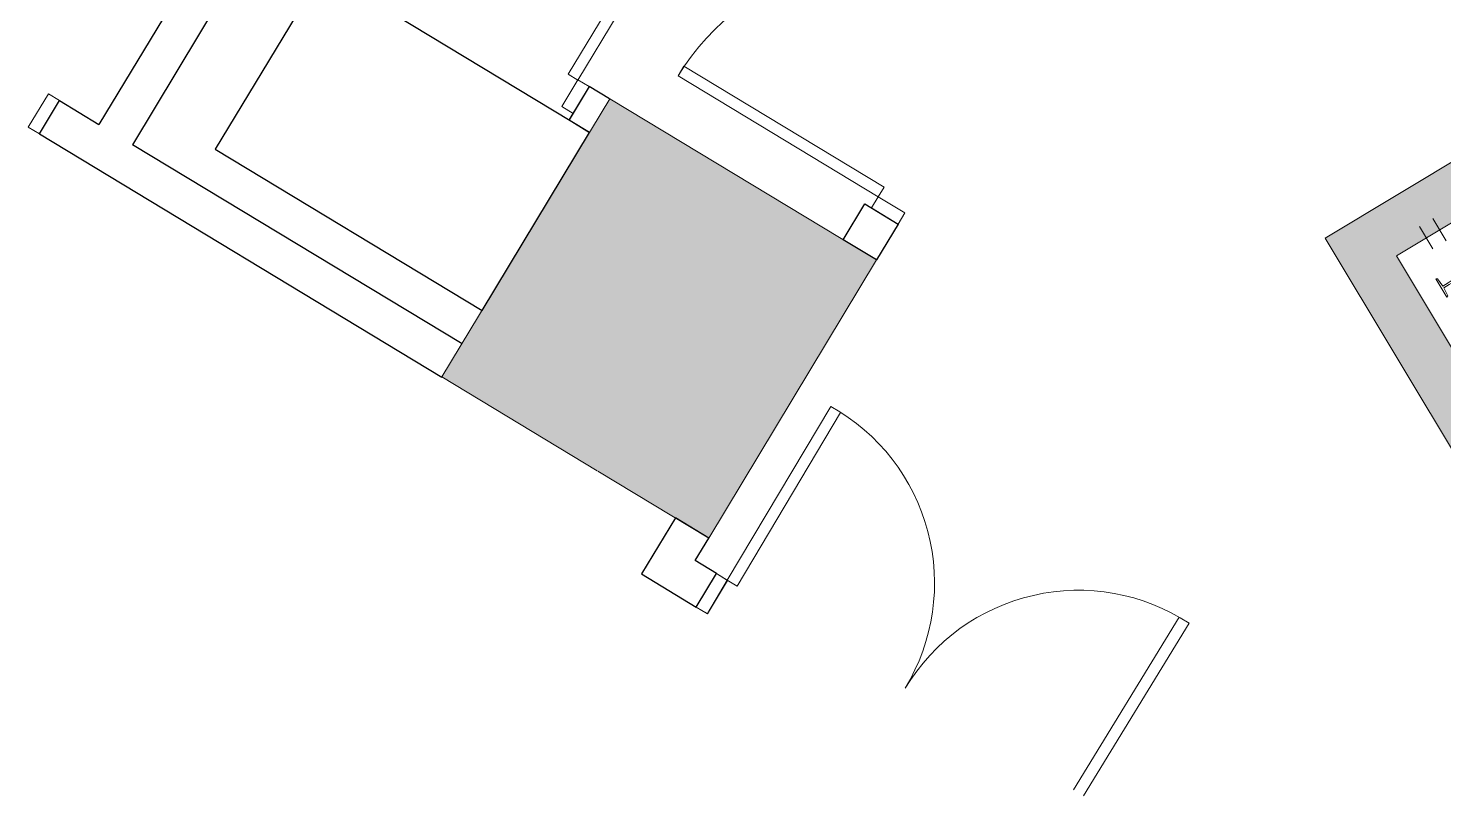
# Model space of a CAD drawing. Header units: centimetres. Extents: x 139057 to 200038, y 34824 to 80516.
# Drawn here: x 164254 to 164799, y 54747 to 55041 of the extents above; entities that cross this region are included whole.
import ezdxf

# ---------------------------------------------------------------- set-up
doc = ezdxf.new("R2010")
doc.units = ezdxf.units.CM
doc.header["$LTSCALE"] = 100
doc.layers.get('0').update_dxf_attribs({"lineweight": 0})
for name, color, linetype, lineweight in [('410_STRUTTURE_001-AM_0', 7, 'Continuous', 0), ('441_SERRAMENTI_001-AM_0', 1, 'Continuous', 0), ('448_RAMPE_SCALE_ASCENS_001-AM_0', 216, 'Continuous', 0)]:
    doc.layers.add(name, color=color, linetype=linetype, lineweight=lineweight)
for name, color, linetype in [('_retini_strutture', 7, 'Continuous'), ('A-CAVEDI', 1, 'Continuous'), ('A-MCLS3-15', 50, 'Continuous')]:
    doc.layers.add(name, color=color, linetype=linetype)

# ---------------------------------------------------------------- blocks, each defined once
blk = doc.blocks.new('A-COR-P1$0$leafmet')
at = {"color": 0}
blk.add_lwpolyline([(0, 0), (44, 0), (44, 1), (0, 1)], close=True, dxfattribs=at)
blk = doc.blocks.new('AP1-2')
for points in [[(14863893.2, 36751389.8), (14863897.2, 36751384.7), (14863931.5, 36751391.9), (14863938, 36751368.1), (14863940.4, 36751358.4), (14863946.7, 36751333.8), (14863955.4, 36751336.1), (14863948.6, 36751360.6), (14863945.3, 36751370.1), (14863938.7, 36751393.8), (14863971.9, 36751405.2), (14863972.7, 36751411.7)], [(14864184.4, 36751417.9), (14864088, 36751391.4)], [(14864200.3, 36751360.1), (14864103.8, 36751333.6)]]:
    blk.add_lwpolyline(points, close=True)

msp = doc.modelspace()

# ---------------------------------------------------------------- hatches: boundary and pattern name
at = {"layer": '410_STRUTTURE_001-AM_0'}
msp.add_hatch(color=256, dxfattribs=at).paths.add_polyline_path([(164413.53, 54906.55), (164473.38, 54870.43), (164516.28, 54844.55), (164580.88, 54951.57), (164478.14, 55013.58)])
at = {"layer": '_retini_strutture'}
msp.add_hatch(color=256, dxfattribs=at).paths.add_polyline_path([(164780.9, 54953.34), (164943.75, 55051.21), (164982.87, 54986.14), (165000.01, 54996.45), (164960.9, 55061.52), (164950.59, 55078.66), (164753.46, 54960.18), (164915.18, 54691.13), (165138.34, 54470.35), (165300.09, 54633.87), (165285.87, 54647.94), (165231.9, 54701.33), (165217.83, 54687.12), (165271.81, 54633.72), (165138.19, 54498.64), (164931.03, 54703.59)])

# ---------------------------------------------------------------- linework, layer by layer
at = {"layer": '410_STRUTTURE_001-AM_0', "elevation": 0}
msp.add_lwpolyline([(165138.4, 54470.11), (165300.15, 54633.62), (165285.93, 54647.69), (165138.24, 54498.39), (164931.09, 54703.34), (164780.97, 54953.11), (164960.97, 55061.27), (164950.67, 55078.42), (164753.53, 54959.95), (164915.24, 54690.89)], close=True, dxfattribs=at)
msp.add_lwpolyline([(164473.55, 54870.35), (164516.28, 54844.55), (164580.88, 54951.57), (164478.14, 55013.58), (164413.53, 54906.55), (164473.38, 54870.43), (164473.37, 54870.42)], dxfattribs=at)
at = {"layer": '441_SERRAMENTI_001-AM_0'}
for p, q in [((164563.22, 54895.18, 0), (164523.39, 54828.34, 0)), ((164527.17, 54826.09, 0), (164567, 54892.93, 0)), ((164523.39, 54828.34, 0), (164527.17, 54826.09, 0)), ((164656.73, 54747.73, 0), (164697.41, 54814.13, 0)), ((164701.16, 54811.83, 0), (164660.49, 54745.43, 0))]:
    msp.add_line(p, q, dxfattribs=at)
at = {"layer": '441_SERRAMENTI_001-AM_0', "elevation": 0}
for points in [[(164464.02, 55007.99), (164459.74, 55010.57), (164465.94, 55020.85), (164470.22, 55018.26)], [(164519.21, 54830.87), (164523.4, 54828.34), (164515.76, 54815.47), (164511.46, 54818.03)]]:
    msp.add_lwpolyline(points, dxfattribs=at)
for points in [[(164266.36, 55012.97), (164262.08, 55015.56), (164254.33, 55002.72), (164258.61, 55000.13)], [(164589.2, 54965.38), (164591.79, 54969.66), (164581.51, 54975.86), (164578.93, 54971.58)], [(164511.46, 54818.03), (164515.74, 54815.44), (164523.49, 54828.28), (164519.21, 54830.87)]]:
    msp.add_lwpolyline(points, close=True, dxfattribs=at)
at = {"layer": '441_SERRAMENTI_001-AM_0'}
for centre, radius, start, end in [((164581.51, 54975.86, 0), 90, 58.883, 148.883), ((164525.29, 54827.21, 0), 77.9, 328.8021, 60.7812), ((164658.61, 54746.58, 0), 77.9, 56.892, 148.8711)]:
    msp.add_arc(centre, radius, start, end, dxfattribs=at)
at = {"layer": 'A-CAVEDI', "elevation": 0}
msp.add_lwpolyline([(164367.66, 55062.68), (164326.32, 54994.19), (164429.05, 54932.18), (164470.4, 55000.66)], close=True, dxfattribs=at)
at = {"layer": 'A-MCLS3-15'}
for p, q in [((164520.44, 55399.46, 0), (164281.53, 55003.67, 0)), ((164343.47, 55077.25, 0), (164294.38, 54995.92, 0)), ((164470.22, 55018.26, 0), (164462.47, 55005.42, 0)), ((164258.62, 55000.14, 0), (164266.3, 55012.87, 0)), ((164266.3, 55012.87, 0), (164281.53, 55003.67, 0)), ((164258.62, 55000.14, 0), (164413.5, 54906.49, 0)), ((164294.43, 54996.01, 0), (164421.31, 54919.43, 0))]:
    msp.add_line(p, q, dxfattribs=at)
at = {"layer": 'A-MCLS3-15', "elevation": 0}
msp.add_lwpolyline([(164478.05, 55013.63), (164470.27, 55018.33), (164462.48, 55005.44), (164470.4, 55000.66)], dxfattribs=at)
msp.add_lwpolyline([(164589.21, 54965.37), (164580.88, 54951.57), (164568.04, 54959.32), (164576.37, 54973.13)], close=True, dxfattribs=at)
at = {"layer": 'A-MCLS3-15', "ltscale": 5, "elevation": 0}
msp.add_lwpolyline([(164503.44, 54852.3), (164490.42, 54830.74), (164511.46, 54818.03), (164519.26, 54830.96), (164511.06, 54835.91), (164516.28, 54844.55)], close=True, dxfattribs=at)

# ---------------------------------------------------------------- block references
at = {"layer": '441_SERRAMENTI_001-AM_0'}
for p, xscale, yscale, zscale, rotation in [((164462.14, 55023.06, 0), 0.09999999999999998, 60.00000000011214, 0.09999999999999998, 328.8830002055743), ((164583.79, 54979.63, 0), -0.1, 90.00000000004657, 0.1, 58.88299990421613)]:
    msp.add_blockref('A-COR-P1$0$leafmet', p, dxfattribs=dict(at, xscale=xscale, yscale=yscale, zscale=zscale, rotation=rotation))
at = {"layer": '448_RAMPE_SCALE_ASCENS_001-AM_0', "xscale": 0.1, "yscale": 0.1, "zscale": 0.1, "rotation": 105.66}
msp.add_blockref('AP1-2', (4104738.35, -384253.99, 0), dxfattribs=at)

doc.saveas('drawing.dxf')
